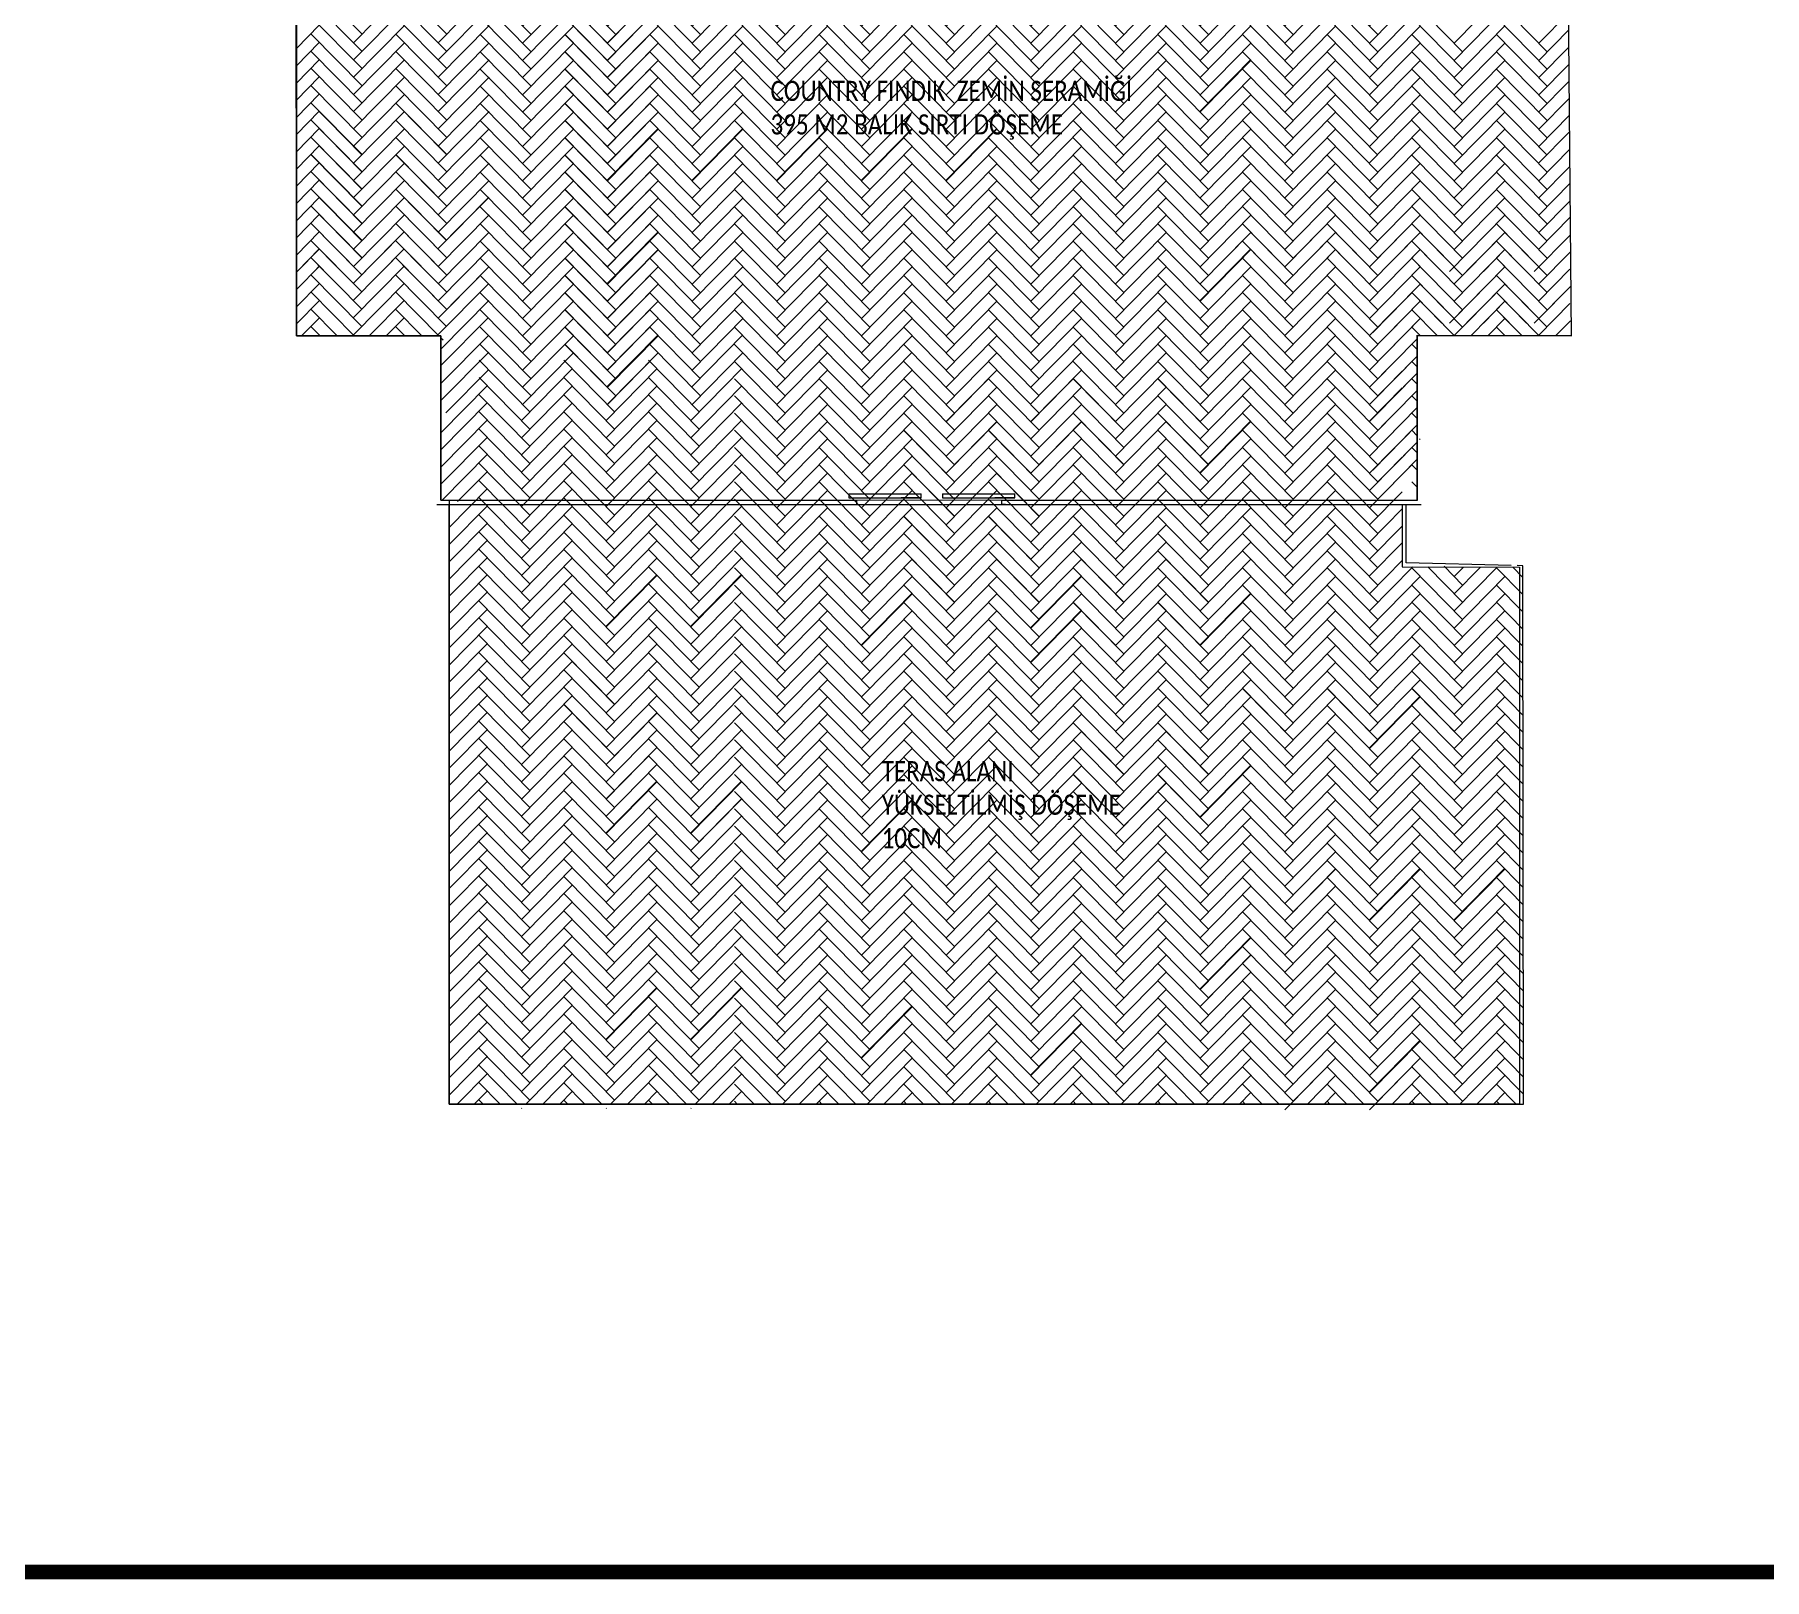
# Model space of a CAD drawing. Header units: millimetres. Extents: x -24 to 530668, y -246875 to -2983.
# Drawn here: x 259322 to 261471, y -112870 to -110950 of the extents above; entities that cross this region are included whole.
import ezdxf

# ---------------------------------------------------------------- set-up
doc = ezdxf.new("R2010")
doc.units = ezdxf.units.MM
doc.layers.get('0').update_dxf_attribs({"lineweight": 20})
for name, color, linetype, lineweight in [('aydınlatma yazı', 1, 'Continuous', 20), ('CAM', 141, 'Continuous', 0), ('doseme', 253, 'Continuous', 13), ('döşeme yazı', 7, 'Continuous', 15), ('t_cam', 132, 'Continuous', 20), ('ölçü', 251, 'Continuous', 5)]:
    doc.layers.add(name, color=color, linetype=linetype, lineweight=lineweight)
doc.styles.add('text2', font='calibri.ttf', dxfattribs={"width": 0.8})

# ---------------------------------------------------------------- blocks, each defined once
blk = doc.blocks.new('döşemeşekil')
at = {"layer": 'doseme'}
for p, q in [((0, 278), (-63.1, 342.1)), ((-10.5, 267.3), (52.6, 331.4)), ((105.2, 278), (42.1, 342.1)), ((94.7, 267.3), (157.8, 331.4)), ((0, 256.6), (-63.1, 320.7)), ((-10.5, 245.9), (52.6, 310)), ((105.2, 256.6), (42.1, 320.7)), ((94.7, 245.9), (157.8, 310)), ((0, 235.2), (-63.1, 299.3)), ((-10.5, 224.5), (52.6, 288.7)), ((105.2, 235.2), (42.1, 299.3)), ((94.7, 224.5), (157.8, 288.7)), ((0, 213.8), (-63.1, 278)), ((-10.5, 203.1), (52.6, 267.3)), ((105.2, 213.8), (42.1, 278)), ((94.7, 203.1), (157.8, 267.3)), ((0, 192.4), (-63.1, 256.6)), ((-10.5, 181.8), (52.6, 245.9)), ((105.2, 192.4), (42.1, 256.6)), ((94.7, 181.8), (157.8, 245.9)), ((0, 171.1), (-63.1, 235.2)), ((-10.5, 160.4), (52.6, 224.5)), ((105.2, 171.1), (42.1, 235.2)), ((94.7, 160.4), (157.8, 224.5)), ((0, 149.7), (-63.1, 213.8)), ((-10.5, 139), (52.6, 203.1)), ((105.2, 149.7), (42.1, 213.8)), ((94.7, 139), (157.8, 203.1)), ((0, 128.3), (-63.1, 192.4)), ((-10.5, 117.6), (52.6, 181.7)), ((105.2, 128.3), (42.1, 192.4)), ((94.7, 117.6), (157.8, 181.7)), ((0, 106.9), (-63.1, 171.1)), ((-10.5, 96.2), (52.6, 160.4)), ((105.2, 106.9), (42.1, 171.1)), ((94.7, 96.2), (157.8, 160.4)), ((0, 85.5), (-63.1, 149.7)), ((-10.5, 74.8), (52.6, 139)), ((105.2, 85.5), (42.1, 149.7)), ((94.7, 74.8), (157.8, 139)), ((0, 64.1), (-63.1, 128.3)), ((-10.5, 53.5), (52.6, 117.6)), ((105.2, 64.1), (42.1, 128.3)), ((94.7, 53.5), (157.8, 117.6)), ((0, 42.8), (-63.1, 106.9)), ((-10.5, 32.1), (52.6, 96.2)), ((105.2, 42.8), (42.1, 106.9)), ((94.7, 32.1), (157.8, 96.2)), ((0, 21.4), (-63.1, 85.5)), ((-10.5, 10.7), (52.6, 74.8)), ((104.8, 21.8), (42.1, 85.5)), ((94.3, 11.1), (157.4, 75.3)), ((0, 0), (-63.1, 64.1)), ((-10.5, -10.7), (52.6, 53.4)), ((105.2, 0), (42.1, 64.1)), ((94.7, -10.7), (157.8, 53.5))]:
    blk.add_line(p, q, dxfattribs=at)
blk = doc.blocks.new('döşeme planı')
at = {"layer": 'doseme'}
for p, q in [((1746.7, 263.2), (1683.6, 327.3)), ((1736.2, 273.9), (1799.3, 338)), ((1851.9, 263.2), (1788.8, 327.3)), ((1746.7, 241.8), (1683.6, 306)), ((1736.2, 252.5), (1799.3, 316.6)), ((1851.9, 241.8), (1788.8, 306)), ((1841.4, 273.9), (1878.1, 311.2)), ((297.5, 267.1), (326, 296.1)), ((1746.7, 220.4), (1683.6, 284.6)), ((1736.2, 231.1), (1799.3, 295.3)), ((1851.9, 220.4), (1788.8, 284.6)), ((1841.4, 252.5), (1878.3, 290)), ((297.5, 245.7), (326, 274.7)), ((297.5, 245.7), (326, 274.7)), ((1746.7, 199), (1683.6, 263.2)), ((1736.2, 209.7), (1799.3, 273.9)), ((1851.9, 199), (1788.8, 263.2)), ((1841.4, 231.1), (1878.5, 268.8)), ((297.5, 224.4), (326, 253.4)), ((1746.7, 177.7), (1683.6, 241.8)), ((1736.2, 188.4), (1799.3, 252.5)), ((1851.9, 177.7), (1788.8, 241.8)), ((1841.4, 209.7), (1878.7, 247.6)), ((297.5, 203), (326, 232)), ((1746.7, 156.3), (1683.6, 220.4)), ((1736.2, 167), (1799.3, 231.1)), ((1851.9, 156.3), (1788.8, 220.4)), ((1841.4, 188.4), (1878.9, 226.5)), ((297.5, 181.6), (326, 210.6)), ((297.5, 181.6), (326, 210.6)), ((378.6, 135.7), (315.5, 199.9)), ((483.9, 135.7), (420.7, 199.9)), ((1746.7, 134.9), (1683.6, 199)), ((1736.2, 145.6), (1799.3, 209.7)), ((1851.5, 135.3), (1788.8, 199)), ((1841.4, 167), (1879.1, 205.3)), ((297.5, 160.2), (326, 189.2)), ((378.6, 114.4), (315.5, 178.5)), ((1746.7, 113.5), (1683.6, 177.7)), ((1736.2, 124.2), (1799.3, 188.3)), ((1851.9, 113.5), (1788.8, 177.7)), ((1841.4, 145.6), (1879.3, 184.1)), ((297.5, 138.8), (326, 167.8)), ((378.6, 93), (315.5, 157.1)), ((1536.3, 92.2), (1473.1, 156.3)), ((1641.5, 92.2), (1578.4, 156.3)), ((1746.7, 92.2), (1683.6, 156.3)), ((1736.2, 102.8), (1799.3, 167)), ((1851.9, 92.2), (1788.8, 156.3)), ((1841, 124.6), (1879.5, 163.7)), ((297.5, 117.4), (326, 146.4)), ((297.5, 117.4), (326, 146.4)), ((378.6, 71.6), (315.5, 135.7)), ((483.9, 71.6), (420.7, 135.7)), ((1536.3, 70.8), (1473.1, 134.9)), ((1536.3, 70.8), (1473.1, 134.9)), ((1525.8, 81.5), (1588.9, 145.6)), ((1641.5, 70.8), (1578.4, 134.9)), ((1641.5, 70.8), (1578.4, 134.9)), ((1631, 81.5), (1694.1, 145.6)), ((1746.7, 70.8), (1683.6, 134.9)), ((1736.2, 81.5), (1799.3, 145.6)), ((1851.9, 70.8), (1788.8, 134.9)), ((1841.4, 102.8), (1879.7, 141.7)), ((297.5, 96.1), (326, 125.1)), ((378.6, 50.2), (315.5, 114.4)), ((483.9, 50.2), (420.7, 114.4)), ((1536.3, 49.4), (1473.1, 113.5)), ((1536.3, 49.4), (1473.1, 113.5)), ((1525.8, 60.1), (1588.9, 124.2)), ((1525.8, 60.1), (1588.9, 124.2)), ((1641.5, 49.4), (1578.4, 113.5)), ((1641.5, 49.4), (1578.4, 113.5)), ((1631, 60.1), (1694.1, 124.2)), ((1631, 60.1), (1694.1, 124.2)), ((1746.7, 49.4), (1683.6, 113.5)), ((1736.2, 60.1), (1799.3, 124.2)), ((1851.9, 49.4), (1788.8, 113.5)), ((1841.4, 81.5), (1879.8, 120.5)), ((297.5, 74.7), (326, 103.7)), ((378.6, 28.8), (315.5, 93)), ((483.9, 28.8), (420.7, 93)), ((1536.3, 28), (1473.1, 92.1)), ((1536.3, 28), (1473.1, 92.1)), ((1525.8, 38.7), (1588.9, 102.8)), ((1525.8, 38.7), (1588.9, 102.8)), ((1641.5, 28), (1578.4, 92.1)), ((1641.5, 28), (1578.4, 92.1)), ((1631, 38.7), (1694.1, 102.8)), ((1631, 38.7), (1694.1, 102.8)), ((1746.7, 28), (1683.6, 92.1)), ((1736.2, 38.7), (1799.3, 102.8)), ((1851.9, 28), (1788.8, 92.1)), ((1841.4, 60.1), (1880, 99.3)), ((297.5, 53.3), (326, 82.3)), ((297.5, 53.3), (326, 82.3)), ((378.6, 7.5), (315.5, 71.6)), ((378.7, 7.5), (315.5, 71.6)), ((483.9, 7.5), (420.7, 71.6)), ((484.3, 7.1), (421.2, 71.2)), ((473.3, 18.1), (536.5, 82.3)), ((1536.3, 6.6), (1473.1, 70.8)), ((1536.3, 6.6), (1473.1, 70.8)), ((1525.8, 17.3), (1588.9, 81.5)), ((1525.8, 17.3), (1588.9, 81.5)), ((1641.5, 6.6), (1578.4, 70.8)), ((1641.5, 6.6), (1578.4, 70.8)), ((1631, 17.3), (1694.1, 81.5)), ((1631, 17.3), (1694.1, 81.5)), ((1746.7, 6.6), (1683.6, 70.8)), ((1736.2, 17.3), (1799.3, 81.5)), ((1851.9, 6.6), (1788.8, 70.8)), ((1841.4, 38.7), (1880.2, 78.1)), ((297.5, 31.9), (326, 60.9)), ((374.6, -9.8), (315.5, 50.2)), ((378.7, -13.9), (315.5, 50.2)), ((479.8, -9.8), (420.7, 50.2)), ((484.3, -14.3), (421.2, 49.8)), ((473.8, -3.6), (536.9, 60.5)), ((1521.8, 0), (1473.1, 49.4)), ((1536.3, -14.8), (1473.1, 49.4)), ((1525.8, -4.1), (1588.9, 60.1)), ((1529.8, 0), (1588.9, 60.1)), ((1627, 0), (1578.4, 49.4)), ((1641.5, -14.8), (1578.4, 49.4)), ((1631, -4.1), (1694.1, 60.1)), ((1635, 0), (1694.1, 60.1)), ((1736.2, -4.1), (1683.6, 49.4)), ((1746.7, -14.8), (1683.6, 49.4)), ((1730.6, -9.8), (1799.3, 60.1)), ((1841.4, -4.1), (1788.8, 49.4)), ((1851.9, -14.8), (1788.8, 49.4)), ((1841.4, 17.9), (1880, 57.1)), ((297.5, 10.5), (326, 39.5)), ((353.5, -9.8), (315.5, 28.8)), ((378.7, -35.3), (315.5, 28.8)), ((368.1, -24.6), (431.3, 39.5)), ((382.7, -9.8), (431.3, 39.5)), ((458.8, -9.8), (420.7, 28.8)), ((484.3, -35.7), (421.2, 28.4)), ((484.3, -35.7), (421.2, 28.4)), ((473.8, -25), (536.9, 39.1)), ((1445.6, 0), (1483.7, 38.7)), ((1500.7, 0), (1473.1, 28)), ((1536.3, -36.1), (1473.1, 28)), ((1525.8, -25.4), (1588.9, 38.7)), ((1550.8, 0), (1588.9, 38.7)), ((1605.9, 0), (1578.4, 28)), ((1641.5, -36.1), (1578.4, 28)), ((1631, -25.4), (1694.1, 38.7)), ((1656, 0), (1694.1, 38.7)), ((1720.8, -9.8), (1683.6, 28)), ((1746.7, -36.1), (1683.6, 28)), ((1736.2, -25.4), (1799.3, 38.7)), ((1751.6, -9.8), (1799.3, 38.7)), ((1826, -9.8), (1788.8, 28)), ((1851.9, -36.1), (1788.8, 28)), ((1835.8, -9.8), (1880.6, 35.7)), ((297.5, -10.8), (326.1, 18.2)), ((298.5, -9.8), (326, 18.1)), ((298.5, -9.8), (326, 18.1)), ((378.7, -56.7), (315.5, 7.5)), ((332.5, -9.8), (315.5, 7.4)), ((368.1, -46), (431.3, 18.1)), ((403.8, -9.8), (431.3, 18.1)), ((483.9, -56.7), (420.7, 7.5)), ((437.7, -9.8), (420.7, 7.4)), ((481.4, -54.1), (421.2, 7)), ((484.3, -57.1), (421.2, 7)), ((473.8, -46.4), (536.9, 17.7)), ((473.8, -46.4), (536.9, 17.7)), ((1466.6, 0), (1483.7, 17.3)), ((1479.7, 0), (1473.1, 6.6)), ((1536.3, -57.5), (1473.1, 6.6)), ((1525.8, -46.8), (1588.9, 17.3)), ((1571.9, 0), (1588.9, 17.3)), ((1584.9, 0), (1578.4, 6.6)), ((1641.5, -57.5), (1578.4, 6.6)), ((1631, -46.8), (1694.1, 17.3)), ((1677.1, 0), (1694.1, 17.3)), ((1699.7, -9.8), (1683.6, 6.6)), ((1746.7, -57.5), (1683.6, 6.6)), ((1746.7, -57.5), (1683.6, 6.6)), ((1746.7, -57.5), (1683.6, 6.6)), ((1736.2, -46.8), (1799.3, 17.3)), ((1772.7, -9.8), (1799.3, 17.3)), ((1805, -9.8), (1788.8, 6.6)), ((1851.9, -57.5), (1788.8, 6.6)), ((1851.9, -57.5), (1788.8, 6.6)), ((1841.4, -25.4), (1880.2, 14)), ((297.5, -32.2), (326.1, -3.2)), ((297.5, -32.2), (326.1, -3.2)), ((378.7, -78.1), (315.5, -13.9)), ((319.6, -9.8), (326, -3.2)), ((368.1, -67.4), (431.3, -3.2)), ((483.9, -78.1), (420.7, -13.9)), ((483.9, -78.1), (421.2, -14.3)), ((424.8, -9.8), (431.3, -3.2)), ((473.8, -67.8), (536.9, -3.6)), ((487.2, -54.1), (536.9, -3.6)), ((1536.3, -78.9), (1473.1, -14.8)), ((1525.8, -68.2), (1588.9, -4.1)), ((1641.5, -78.9), (1578.4, -14.8)), ((1631, -68.2), (1694.1, -4.1)), ((1631, -68.2), (1694.1, -4.1)), ((1736.2, -68.2), (1683.6, -14.8)), ((1746.7, -78.9), (1683.6, -14.8)), ((1746.7, -78.9), (1683.6, -14.8)), ((1730.6, -73.9), (1799.3, -4.1)), ((1736.2, -68.2), (1799.3, -4.1)), ((1841.4, -68.2), (1788.8, -14.8)), ((1851.9, -78.9), (1788.8, -14.8)), ((1841.4, -46.3), (1880, -7.1)), ((297.5, -53.6), (326.1, -24.6)), ((369.3, -89.9), (315.5, -35.3)), ((368.1, -88.8), (431.3, -24.6)), ((474.5, -89.9), (420.7, -35.3)), ((474.5, -89.9), (421.2, -35.7)), ((472.2, -89.9), (536.5, -24.6)), ((1536.3, -100.3), (1473.1, -36.1)), ((1525.8, -89.6), (1588.9, -25.5)), ((1641.5, -100.3), (1578.4, -36.1)), ((1631, -89.6), (1694.1, -25.5)), ((1631, -68.2), (1671.6, -27)), ((1635, -85.5), (1694.1, -25.5)), ((1720.8, -73.9), (1683.6, -36.1)), ((1736.2, -89.6), (1683.6, -36.1)), ((1736.5, -89.9), (1683.6, -36.1)), ((1736.5, -89.9), (1683.6, -36.1)), ((1736.2, -89.6), (1799.3, -25.5)), ((1751.6, -73.9), (1799.3, -25.5)), ((1826, -73.9), (1788.8, -36.1)), ((1841.8, -89.9), (1788.8, -36.1)), ((1835.8, -73.9), (1880.6, -28.4)), ((1841.4, -68.2), (1880.2, -28.8)), ((297.5, -75), (326.1, -46)), ((348.2, -89.9), (315.5, -56.7)), ((388, -89.9), (431.3, -46)), ((453.5, -89.9), (420.7, -56.7)), ((477.1, -106.3), (536.5, -46)), ((1536.3, -121.7), (1473.1, -57.5)), ((1536.3, -121.7), (1473.1, -57.5)), ((1525.8, -111), (1588.9, -46.8)), ((1641.5, -121.7), (1578.4, -57.5)), ((1641.5, -121.7), (1578.4, -57.5)), ((1631, -111), (1694.1, -46.8)), ((1631, -89.6), (1671.6, -48.4)), ((1656, -85.5), (1694.1, -46.8)), ((1715.5, -89.9), (1683.6, -57.5)), ((1715.5, -89.9), (1683.6, -57.5)), ((1715.5, -89.9), (1683.6, -57.5)), ((1756.9, -89.9), (1799.3, -46.8)), ((1772.7, -73.9), (1799.3, -46.8)), ((1805, -73.9), (1788.8, -57.5)), ((1820.7, -89.9), (1788.8, -57.5)), ((1841.4, -89), (1880, -49.8)), ((303.9, -89.9), (326.1, -67.4)), ((303.9, -89.9), (326.1, -67.4)), ((327.2, -89.9), (315.5, -78.1)), ((409.1, -89.9), (431.3, -67.4)), ((432.4, -89.9), (420.7, -78.1)), ((477.1, -126.8), (536.1, -67)), ((1536.3, -143.1), (1473.1, -78.9)), ((1536.3, -143.1), (1473.1, -78.9)), ((1525.8, -132.4), (1588.9, -68.2)), ((1525.8, -132.4), (1588.9, -68.2)), ((1641.5, -143.1), (1578.4, -78.9)), ((1641.5, -143.1), (1578.4, -78.9)), ((1631, -132.4), (1694.1, -68.2)), ((1631, -111), (1671.6, -69.7)), ((1677.1, -85.5), (1694.1, -68.2)), ((1694.4, -89.9), (1683.6, -78.9)), ((1694.4, -89.9), (1683.6, -78.9)), ((1694.4, -89.9), (1683.6, -78.9)), ((1694.4, -89.9), (1683.6, -78.9)), ((1694.4, -89.9), (1683.6, -78.9)), ((1778, -89.9), (1799.3, -68.2)), ((1799.7, -89.9), (1788.8, -78.9)), ((1862.1, -89.9), (1880.6, -71.2)), ((324.9, -89.9), (326.1, -88.8)), ((477.1, -149.1), (536.5, -88.8)), ((479.8, -95.3), (477.1, -92.6)), ((1536.3, -164.4), (1473.1, -100.3)), ((1536.3, -164.4), (1473.1, -100.3)), ((1525.8, -153.7), (1588.9, -89.6)), ((1525.8, -153.7), (1588.9, -89.6)), ((1641.5, -164.4), (1578.4, -100.3)), ((1641.5, -164.4), (1578.4, -100.3)), ((1631, -132.4), (1671.6, -91.1)), ((1631, -132.4), (1671.6, -91.1)), ((1631, -153.7), (1690.2, -93.5)), ((1631, -153.7), (1690.2, -93.5)), ((1690.2, -107), (1683.6, -100.3)), ((1690.2, -107), (1683.6, -100.3)), ((1690.2, -107), (1683.6, -100.3)), ((1693.8, -89.9), (1694.1, -89.6)), ((1693.8, -89.9), (1694.1, -89.6)), ((1799, -89.9), (1799.3, -89.6)), ((477.1, -170.4), (536.5, -110.2)), ((587.7, -184.4), (524.6, -120.2)), ((692.9, -184.4), (629.8, -120.2)), ((1536.3, -185.8), (1473.1, -121.7)), ((1536.3, -185.8), (1473.1, -121.7)), ((1525.8, -175.1), (1588.9, -111)), ((1525.8, -175.1), (1588.9, -111)), ((1641.5, -185.8), (1578.4, -121.7)), ((1641.1, -185.4), (1578.4, -121.7)), ((1631, -153.7), (1671.6, -112.5)), ((1631, -153.7), (1671.6, -112.5)), ((1631, -175.1), (1690.2, -114.9)), ((1635, -171.1), (1690.2, -114.9)), ((1690.2, -128.4), (1683.6, -121.7)), ((1690.2, -128.4), (1683.6, -121.7)), ((483.1, -185.7), (536.5, -131.5)), ((587.7, -205.7), (524.6, -141.6)), ((577.2, -195), (640.3, -130.9)), ((692.9, -205.7), (629.8, -141.6)), ((682.4, -195), (745.5, -130.9)), ((1536.3, -207.2), (1473.1, -143.1)), ((1536.3, -207.2), (1473.1, -143.1)), ((1525.7, -196.5), (1588.9, -132.4)), ((1525.8, -196.5), (1588.9, -132.4)), ((1641.5, -207.2), (1578.4, -143.1)), ((1641.5, -207.2), (1578.4, -143.1)), ((1631, -175.1), (1671.6, -133.9)), ((1631, -175.1), (1671.6, -133.9)), ((1631, -196.5), (1690.2, -136.3)), ((1656, -171.1), (1690.2, -136.3)), ((1690.2, -149.8), (1683.6, -143.1)), ((1690.2, -149.8), (1683.6, -143.1)), ((477.1, -210.2), (535, -151.4)), ((587.7, -227.1), (524.6, -163)), ((577.2, -216.4), (640.3, -152.3)), ((692.9, -227.1), (629.8, -163)), ((682.4, -216.4), (745.5, -152.3)), ((1536.3, -228.6), (1473.1, -164.4)), ((1525.8, -217.9), (1588.9, -153.8)), ((1525.8, -217.9), (1588.9, -153.8)), ((1641.5, -228.6), (1578.4, -164.4)), ((1630.6, -196.1), (1671.6, -154.4)), ((1631, -196.5), (1671.6, -155.3)), ((1631, -217.9), (1690.2, -157.7)), ((1677.1, -171.1), (1690.2, -157.7)), ((1690.2, -171.2), (1683.6, -164.4)), ((1690.2, -171.2), (1683.6, -164.4)), ((1690.2, -171.2), (1683.6, -164.4)), ((1690.2, -171.2), (1683.6, -164.4)), ((477.1, -231.5), (535, -172.8)), ((587.7, -248.5), (524.6, -184.4)), ((577.2, -237.8), (640.3, -173.7)), ((692.9, -248.5), (629.8, -184.4)), ((682.4, -237.8), (745.5, -173.7)), ((1536.3, -250), (1473.1, -185.8)), ((1525.8, -239.3), (1588.9, -175.1)), ((1641.5, -250), (1578.4, -185.8)), ((1631, -217.9), (1671.6, -176.7)), ((1631, -217.9), (1671.6, -176.7)), ((1631, -239.3), (1690.2, -179.1)), ((1631, -239.3), (1690.2, -179.1)), ((1690.2, -192.6), (1683.6, -185.8)), ((1690.2, -192.6), (1683.6, -185.8)), ((1690.2, -192.6), (1683.6, -185.8)), ((477.1, -252.9), (535, -194.2)), ((587.7, -269.9), (524.6, -205.7)), ((577.2, -259.2), (640.3, -195.1)), ((692.9, -269.9), (629.8, -205.7)), ((682.4, -259.2), (745.5, -195.1)), ((1536.3, -271.3), (1473.1, -207.2)), ((1525.8, -260.7), (1588.9, -196.5)), ((1641.5, -271.3), (1578.4, -207.2)), ((1631, -239.3), (1671.6, -198)), ((1631, -260.7), (1690.2, -200.5)), ((1635, -256.6), (1690.2, -200.5)), ((1690.2, -214), (1683.6, -207.2)), ((1690.2, -214), (1683.6, -207.2)), ((477.1, -274.3), (535, -215.6)), ((587.7, -291.3), (524.6, -227.1)), ((577.2, -280.6), (640.3, -216.4)), ((692.9, -291.3), (629.8, -227.1)), ((682.4, -280.6), (745.5, -216.4)), ((1536.3, -292.7), (1473.1, -228.6)), ((1525.8, -282), (1588.9, -217.9)), ((1641.5, -292.7), (1578.4, -228.6)), ((1631, -260.7), (1671.6, -219.4)), ((1631, -282), (1690.2, -221.8)), ((1656, -256.6), (1690.2, -221.8)), ((1690.2, -235.3), (1683.6, -228.6)), ((1690.2, -235.3), (1683.6, -228.6)), ((1693.2, -218.8), (1694.1, -217.9)), ((1693.2, -218.8), (1694.1, -217.9)), ((478.6, -294.2), (535, -236.9)), ((587.7, -312.7), (524.6, -248.5)), ((577.2, -302), (640.3, -237.8)), ((692.9, -312.7), (629.8, -248.5)), ((682.4, -302), (745.5, -237.8)), ((1536.3, -314.1), (1473.1, -250)), ((1525.8, -303.4), (1588.9, -239.3)), ((1641.5, -314.1), (1578.4, -250)), ((1631, -282), (1671.6, -240.8)), ((1631, -303.4), (1690.2, -243.2)), ((1677.1, -256.6), (1690.2, -243.2)), ((1690.2, -256.7), (1683.6, -250)), ((1690.2, -256.7), (1683.6, -250)), ((1690.2, -256.7), (1683.6, -250)), ((497.9, -295.9), (535, -258.3)), ((587.7, -334), (524.6, -269.9)), ((577.2, -323.3), (640.3, -259.2)), ((692.9, -334), (629.8, -269.9)), ((682.4, -323.3), (745.5, -259.2)), ((1536.3, -335.5), (1473.1, -271.3)), ((1536.3, -335.5), (1473.1, -271.4)), ((1525.8, -324.8), (1588.9, -260.7)), ((1641.5, -335.5), (1578.4, -271.3)), ((1641.5, -335.5), (1578.4, -271.4)), ((1631, -303.4), (1671.6, -262.2)), ((1690.2, -278.1), (1683.6, -271.4)), ((1690.2, -278.1), (1683.6, -271.4)), ((487.5, -327.9), (535, -279.7)), ((587.7, -355.4), (524.6, -291.3)), ((577.2, -344.7), (640.3, -280.6)), ((692.9, -355.4), (629.8, -291.3)), ((682.4, -344.7), (745.5, -280.6)), ((1536.3, -356.9), (1473.1, -292.7)), ((1536.3, -356.9), (1473.1, -292.7)), ((1525.8, -346.2), (1588.9, -282)), ((1525.8, -346.2), (1588.9, -282)), ((1641.5, -356.9), (1578.4, -292.7)), ((1641.5, -356.9), (1578.4, -292.7)), ((1631, -324.8), (1671.6, -283.6)), ((1676.6, -299.9), (1676.6, -299.8)), ((1676.6, -299.9), (1676.6, -299.8)), ((487.5, -349.3), (535, -301.1)), ((587.7, -376.8), (524.6, -312.7)), ((577.2, -366.1), (640.3, -302)), ((692.9, -376.8), (629.8, -312.7)), ((682.4, -366.1), (745.5, -302)), ((1536.3, -378.3), (1473.1, -314.1)), ((1536.3, -378.3), (1473.1, -314.1)), ((1525.8, -367.6), (1588.9, -303.4)), ((1525.8, -367.6), (1588.9, -303.4)), ((1641.1, -377.8), (1578.4, -314.1)), ((1641.5, -378.3), (1578.4, -314.1)), ((1631, -346.2), (1671.6, -305)), ((1631, -346.2), (1671.6, -305)), ((487.5, -370.7), (535, -322.5)), ((487.5, -392.1), (535, -343.8)), ((587.7, -398.2), (524.6, -334)), ((577.2, -387.5), (640.3, -323.4)), ((692.9, -398.2), (629.8, -334)), ((682.4, -387.5), (745.5, -323.4)), ((1536.3, -399.6), (1473.1, -335.5)), ((1536.3, -399.6), (1473.1, -335.5)), ((1525.7, -389), (1588.9, -324.8)), ((1525.8, -389), (1588.9, -324.8)), ((1641.5, -399.6), (1578.4, -335.5)), ((1641.5, -399.6), (1578.4, -335.5)), ((1631, -367.6), (1671.5, -326.4)), ((1631, -367.6), (1671.5, -326.4)), ((487.5, -413.5), (535, -365.2)), ((587.7, -419.6), (524.6, -355.4)), ((577.2, -408.9), (640.3, -344.7)), ((692.9, -419.6), (629.8, -355.4)), ((682.4, -408.9), (745.5, -344.7)), ((1536.3, -421), (1473.1, -356.9)), ((1525.8, -410.3), (1588.9, -346.2)), ((1525.8, -410.3), (1588.9, -346.2)), ((1641.5, -421), (1578.4, -356.9)), ((1630.6, -388.5), (1671.5, -347)), ((487.5, -434.8), (535, -386.6)), ((587.7, -440.9), (524.6, -376.8)), ((587.7, -440.9), (524.6, -376.8)), ((577.2, -430.3), (640.3, -366.1)), ((692.5, -440.5), (629.8, -376.8)), ((692.9, -440.9), (629.8, -376.8)), ((682.4, -430.3), (745.5, -366.1)), ((1536.3, -442.4), (1473.1, -378.3)), ((1525.8, -431.7), (1588.9, -367.6)), ((1641.5, -442.4), (1578.4, -378.3)), ((1631, -410.3), (1671.4, -369.2)), ((1631, -410.3), (1671.4, -369.2)), ((1631, -431.7), (1684.8, -377)), ((1746.7, -442.4), (1683.6, -378.3)), ((1746.7, -442.4), (1683.6, -378.3)), ((1746.7, -421), (1703.5, -377.1)), ((1746.7, -421), (1703.5, -377.1)), ((1746.7, -399.6), (1723.8, -376.3)), ((1736.2, -410.3), (1768.8, -377.2)), ((1736.2, -389), (1747.8, -377.2)), ((1736.2, -431.7), (1789.8, -377.3)), ((1736.2, -431.7), (1789.8, -377.3)), ((1746.7, -378.3), (1745.6, -377.2)), ((1821.6, -411.5), (1788.8, -378.3)), ((1821.6, -411.5), (1788.8, -378.3)), ((1821.6, -390.2), (1808.9, -377.3)), ((1821.6, -390.2), (1808.9, -377.3)), ((488.8, -454.9), (535, -408)), ((587.7, -462.3), (524.6, -398.2)), ((587.7, -462.3), (524.6, -398.2)), ((577.2, -451.6), (640.3, -387.5)), ((577.2, -451.6), (640.3, -387.5)), ((692.9, -462.3), (629.8, -398.2)), ((692.9, -462.3), (629.8, -398.2)), ((682, -451.2), (745.1, -387.1)), ((682.4, -451.6), (745.6, -387.5)), ((1536.3, -463.8), (1473.1, -399.7)), ((1525.8, -453.1), (1588.9, -389)), ((1641.5, -463.8), (1578.4, -399.7)), ((1631, -453.1), (1694.1, -389)), ((1746.7, -463.8), (1683.6, -399.7)), ((1746.7, -463.8), (1683.6, -399.7)), ((1736.2, -453.1), (1799.3, -389)), ((1736.2, -453.1), (1799.3, -389)), ((1821.6, -432.9), (1788.8, -399.7)), ((1821.6, -432.9), (1788.8, -399.7)), ((487.5, -477.6), (535, -429.4)), ((587.7, -483.7), (524.6, -419.6)), ((577.2, -473), (640.3, -408.9)), ((577.2, -473), (640.3, -408.9)), ((692.9, -483.7), (629.8, -419.6)), ((682.4, -473), (745.5, -408.9)), ((682.4, -473), (745.5, -408.9)), ((1536.3, -485.2), (1473.1, -421)), ((1525.8, -474.5), (1588.9, -410.3)), ((1641.5, -485.2), (1578.4, -421)), ((1631, -474.5), (1694.1, -410.3)), ((1746.7, -485.2), (1683.6, -421)), ((1746.7, -485.2), (1683.6, -421)), ((1736.2, -474.5), (1799.3, -410.3)), ((1736.2, -474.5), (1799.3, -410.3)), ((1821.6, -454.3), (1788.8, -421)), ((1821.6, -454.3), (1788.8, -421)), ((487.5, -499), (535, -450.8)), ((587.7, -505.1), (524.6, -440.9)), ((577.2, -494.4), (640.3, -430.3)), ((692.9, -505.1), (629.8, -440.9)), ((682.4, -494.4), (745.5, -430.3)), ((1536.3, -506.6), (1473.1, -442.4)), ((1525.8, -495.9), (1588.9, -431.7)), ((1641.5, -506.6), (1578.4, -442.4)), ((1631, -495.9), (1694.1, -431.7)), ((1746.7, -506.6), (1683.6, -442.4)), ((1746.7, -506.6), (1683.6, -442.4)), ((1736.2, -495.9), (1799.3, -431.7)), ((1736.2, -495.9), (1799.3, -431.7)), ((1821.6, -475.7), (1788.8, -442.4)), ((1821.6, -475.7), (1788.8, -442.4)), ((487.5, -520.4), (535, -472.1)), ((587.7, -526.5), (524.6, -462.3)), ((577.2, -515.8), (640.3, -451.6)), ((692.9, -526.5), (629.8, -462.3)), ((682.4, -515.8), (745.5, -451.6)), ((1536.3, -527.9), (1473.1, -463.8)), ((1525.8, -517.2), (1588.9, -453.1)), ((1641.5, -527.9), (1578.4, -463.8)), ((1631, -517.2), (1694.1, -453.1)), ((1746.7, -527.9), (1683.6, -463.8)), ((1746.7, -527.9), (1683.6, -463.8)), ((1736.2, -517.3), (1799.3, -453.1)), ((1736.2, -517.2), (1799.3, -453.1)), ((1821.6, -497.1), (1788.8, -463.8)), ((1821.6, -497.1), (1788.8, -463.8)), ((487.5, -541.7), (535, -493.5)), ((587.7, -547.9), (524.6, -483.7)), ((577.2, -537.2), (640.3, -473)), ((692.9, -547.9), (629.8, -483.7)), ((682.4, -537.2), (745.5, -473)), ((1536.3, -549.3), (1473.1, -485.2)), ((1525.8, -538.6), (1588.9, -474.5)), ((1641.5, -549.3), (1578.4, -485.2)), ((1631, -538.6), (1694.1, -474.5)), ((1746.7, -549.3), (1683.6, -485.2)), ((1736.2, -538.6), (1799.3, -474.5)), ((1736.2, -538.6), (1799.3, -474.5)), ((1821.6, -518.5), (1788.8, -485.2)), ((487.5, -563.1), (535, -514.9)), ((587.7, -569.2), (524.6, -505.1)), ((577.2, -558.5), (640.3, -494.4)), ((577.2, -579.9), (640.3, -515.8)), ((692.9, -569.2), (629.8, -505.1)), ((682.4, -558.5), (745.5, -494.4)), ((682.4, -579.9), (745.5, -515.8)), ((1536.3, -570.7), (1473.1, -506.6)), ((1525.8, -560), (1588.9, -495.9)), ((1641.5, -570.7), (1578.4, -506.6)), ((1631, -560), (1694.1, -495.9)), ((1746.7, -570.7), (1683.6, -506.6)), ((1746.7, -570.7), (1683.6, -506.6)), ((1736.2, -560), (1799.3, -495.9)), ((1821.6, -539.8), (1788.8, -506.6)), ((1821.6, -539.8), (1788.8, -506.6)), ((487.5, -584.5), (535, -536.3)), ((587.7, -590.6), (524.6, -526.5)), ((577.2, -601.3), (640.3, -537.2)), ((692.9, -590.6), (629.8, -526.5)), ((682.4, -601.3), (745.5, -537.2)), ((1536.3, -592.1), (1473.1, -527.9)), ((1525.8, -581.4), (1588.9, -517.3)), ((1641.1, -591.7), (1578.4, -527.9)), ((1631, -581.4), (1694.1, -517.3)), ((1746.7, -592.1), (1683.6, -527.9)), ((1746.7, -592.1), (1683.6, -527.9)), ((1736.2, -581.4), (1799.3, -517.3)), ((1736.2, -581.4), (1799.3, -517.3)), ((1821.6, -561.2), (1788.8, -527.9)), ((1821.6, -561.2), (1788.8, -527.9)), ((487.5, -605.9), (535, -557.7)), ((587.7, -612), (524.6, -547.9)), ((577.2, -622.7), (640.3, -558.6)), ((692.9, -612), (629.8, -547.9)), ((682.4, -622.7), (745.5, -558.6)), ((1536.3, -613.5), (1473.1, -549.3)), ((1525.7, -602.8), (1588.9, -538.6)), ((1641.5, -613.5), (1578.4, -549.3)), ((1630.6, -602.4), (1693.7, -538.2)), ((1746.7, -613.5), (1683.6, -549.3)), ((1746.7, -613.5), (1683.6, -549.3)), ((1736.2, -602.8), (1799.3, -538.6)), ((1736.2, -602.8), (1799.3, -538.6)), ((1821.6, -582.6), (1788.8, -549.3)), ((1821.6, -582.6), (1788.8, -549.3)), ((487.5, -627.3), (535, -579.1)), ((587.7, -633.4), (524.6, -569.2)), ((577.2, -644.1), (640.3, -579.9)), ((692.9, -633.4), (629.8, -569.2)), ((682.4, -644.1), (745.5, -579.9)), ((1525.8, -624.2), (1588.9, -560)), ((1631, -624.2), (1694.1, -560)), ((1746.7, -634.9), (1683.6, -570.7)), ((1746.7, -634.9), (1683.6, -570.7)), ((1736.2, -624.2), (1799.3, -560)), ((1736.2, -624.2), (1799.3, -560)), ((1821.6, -604), (1788.8, -570.7)), ((1821.6, -604), (1788.8, -570.7)), ((487.5, -648.6), (535, -600.4)), ((587.7, -654.8), (524.6, -590.6)), ((577.2, -665.5), (640.3, -601.3)), ((692.9, -654.8), (629.8, -590.6)), ((682.4, -665.5), (745.5, -601.3)), ((1746.7, -656.2), (1683.6, -592.1)), ((1746.7, -656.2), (1683.6, -592.1)), ((1736.2, -645.5), (1799.3, -581.4)), ((1736.2, -645.5), (1799.3, -581.4)), ((1821.6, -625.4), (1788.8, -592.1)), ((1821.6, -625.4), (1788.8, -592.1)), ((487.5, -670), (535, -621.8)), ((587.7, -676.1), (524.6, -612)), ((577.2, -686.8), (640.3, -622.7)), ((692.9, -676.1), (629.8, -612)), ((682.4, -686.8), (745.5, -622.7)), ((1746.7, -677.6), (1683.6, -613.5)), ((1746.7, -677.6), (1683.6, -613.5)), ((1736.2, -666.9), (1799.3, -602.8)), ((1736.2, -666.9), (1799.3, -602.8)), ((1821.6, -646.8), (1788.8, -613.5)), ((1821.6, -646.8), (1788.8, -613.5)), ((487.5, -691.4), (535, -643.2)), ((587.7, -697.5), (524.6, -633.4)), ((587.7, -697.5), (524.6, -633.4)), ((577.2, -708.2), (640.3, -644.1)), ((577.2, -708.2), (640.3, -644.1)), ((692.5, -697.1), (629.8, -633.4)), ((692.9, -697.5), (629.8, -633.4)), ((682, -707.8), (745.1, -643.7)), ((682.4, -708.2), (745.6, -644.1)), ((1746.7, -699), (1683.6, -634.9)), ((1746.7, -699), (1683.6, -634.9)), ((1736.2, -688.3), (1799.3, -624.2)), ((1736.2, -688.3), (1799.3, -624.2)), ((1821.6, -668.1), (1788.8, -634.9)), ((1821.6, -668.1), (1788.8, -634.9)), ((487.5, -712.8), (535, -664.6)), ((587.7, -718.9), (524.6, -654.8)), ((587.7, -718.9), (524.6, -654.8)), ((577.2, -729.6), (640.3, -665.5)), ((577.2, -729.6), (640.3, -665.5)), ((692.9, -718.9), (629.8, -654.8)), ((692.9, -718.9), (629.8, -654.8)), ((682.4, -729.6), (745.6, -665.5)), ((682.4, -729.6), (745.6, -665.5)), ((1746.7, -720.4), (1683.6, -656.2)), ((1736.2, -709.7), (1799.3, -645.6)), ((1736.2, -709.7), (1799.3, -645.6)), ((1821.6, -689.5), (1788.8, -656.2)), ((487.5, -734.1), (535, -686)), ((587.7, -740.3), (524.6, -676.1)), ((577.2, -751), (640.3, -686.8)), ((692.9, -740.3), (629.8, -676.1)), ((682.4, -751), (745.6, -686.8)), ((1746.7, -741.8), (1683.6, -677.6)), ((1736.2, -731.1), (1799.3, -666.9)), ((1821.6, -710.9), (1788.8, -677.6)), ((487.6, -755.5), (535, -707.3)), ((587.7, -761.7), (524.6, -697.5)), ((577.2, -772.4), (640.3, -708.2)), ((692.9, -761.7), (629.8, -697.5)), ((682.4, -772.4), (745.6, -708.2)), ((1746.7, -763.1), (1683.6, -699)), ((1736.2, -752.5), (1799.3, -688.3)), ((1821.6, -732.3), (1788.8, -699)), ((487.6, -776.9), (535, -728.7)), ((587.7, -783.1), (524.6, -718.9)), ((577.2, -793.7), (640.3, -729.6)), ((692.9, -783.1), (629.8, -718.9)), ((682.4, -793.7), (745.6, -729.6)), ((1746.7, -784.5), (1683.6, -720.4)), ((1736.2, -773.8), (1799.3, -709.7)), ((1821.6, -753.7), (1788.8, -720.4)), ((487.6, -798.3), (535, -750.1)), ((587.7, -804.4), (524.6, -740.3)), ((577.2, -815.1), (640.3, -751)), ((692.9, -804.4), (629.8, -740.3)), ((682.4, -815.1), (745.6, -751)), ((1746.7, -805.9), (1683.6, -741.8)), ((1736.2, -795.2), (1799.3, -731.1)), ((1821.6, -775), (1788.8, -741.8)), ((487.6, -819.7), (535, -771.5)), ((587.7, -825.8), (524.6, -761.7)), ((577.2, -836.5), (640.3, -772.4)), ((692.9, -825.8), (629.8, -761.7)), ((682.4, -836.5), (745.6, -772.4)), ((1746.7, -827.3), (1683.6, -763.1)), ((1746.7, -827.3), (1683.6, -763.2)), ((1736.2, -816.6), (1799.3, -752.5)), ((1821.6, -796.4), (1788.8, -763.1)), ((1821.6, -796.4), (1788.8, -763.2)), ((487.6, -841), (535, -792.9)), ((587.7, -847.2), (524.6, -783.1)), ((577.2, -857.9), (640.3, -793.8)), ((692.9, -847.2), (629.8, -783.1)), ((682.4, -857.9), (745.6, -793.8)), ((1746.7, -848.7), (1683.6, -784.5)), ((1746.7, -848.7), (1683.6, -784.5)), ((1736.2, -838), (1799.3, -773.8)), ((1736.2, -838), (1799.3, -773.8)), ((1736.2, -859.4), (1799.3, -795.2)), ((1736.2, -859.4), (1799.3, -795.2)), ((1821.6, -817.8), (1788.8, -784.5)), ((1821.6, -817.8), (1788.8, -784.5)), ((487.6, -862.4), (535, -814.3)), ((587.7, -868.6), (524.6, -804.4)), ((577.2, -879.3), (640.3, -815.1)), ((692.9, -868.6), (629.8, -804.4)), ((682.4, -879.3), (745.6, -815.1)), ((1325.8, -870.1), (1262.7, -805.9)), ((1315.3, -880.8), (1378.4, -816.6)), ((1431.1, -870.1), (1367.9, -805.9)), ((1420.5, -880.8), (1483.7, -816.6)), ((1746.7, -870.1), (1683.6, -805.9)), ((1736.2, -880.8), (1799.3, -816.6)), ((1821.6, -839.2), (1788.8, -805.9)), ((487.6, -883.8), (535, -835.6)), ((587.7, -890), (524.6, -825.8)), ((577.2, -900.7), (640.3, -836.5)), ((692.9, -890), (629.8, -825.8)), ((682.4, -900.7), (745.6, -836.5)), ((1325.8, -891.4), (1262.7, -827.3)), ((1315.3, -902.1), (1378.4, -838)), ((1431.1, -891.4), (1367.9, -827.3)), ((1420.5, -902.1), (1483.7, -838)), ((1746.7, -891.4), (1683.6, -827.3)), ((1736.2, -902.1), (1799.3, -838)), ((1821.6, -860.6), (1788.8, -827.3)), ((487.6, -905.2), (535, -857)), ((587.7, -911.3), (524.6, -847.2)), ((577.2, -922), (640.3, -857.9)), ((692.9, -911.3), (629.8, -847.2)), ((682.4, -922), (745.6, -857.9)), ((1325.8, -912.8), (1262.7, -848.7)), ((1315.3, -923.5), (1378.4, -859.4)), ((1431.1, -912.8), (1367.9, -848.7)), ((1420.5, -923.5), (1483.7, -859.4)), ((1746.7, -912.8), (1683.6, -848.7)), ((1736.2, -923.5), (1799.3, -859.4)), ((1821.6, -882), (1788.8, -848.7)), ((487.6, -926.6), (535, -878.4)), ((587.7, -932.7), (524.6, -868.6)), ((577.2, -943.4), (640.3, -879.3)), ((692.9, -932.7), (629.8, -868.6)), ((682.4, -943.4), (745.6, -879.3)), ((1325.8, -934.2), (1262.7, -870.1)), ((1315.3, -944.9), (1378.4, -880.8)), ((1431.1, -934.2), (1367.9, -870.1)), ((1420.5, -944.9), (1483.7, -880.8)), ((1746.7, -934.2), (1683.6, -870.1)), ((1736.2, -944.9), (1799.3, -880.8)), ((1821.6, -903.3), (1788.8, -870.1)), ((487.6, -947.9), (535, -899.8)), ((587.7, -954.1), (524.6, -890)), ((587.7, -954.1), (524.6, -890)), ((577.2, -964.8), (640.3, -900.7)), ((577.2, -964.8), (640.3, -900.7)), ((692.5, -953.7), (629.8, -890)), ((693, -954.1), (629.8, -890)), ((693, -954.1), (629.8, -890)), ((682, -964.4), (745.1, -900.2)), ((682.4, -964.8), (745.6, -900.7)), ((682.4, -964.8), (745.6, -900.7)), ((798.2, -954.1), (735, -890)), ((787.7, -964.8), (850.8, -900.7)), ((1115.4, -955.6), (1052.2, -891.5)), ((1104.8, -966.3), (1168, -902.2)), ((1220.6, -955.6), (1157.4, -891.5)), ((1210.1, -966.3), (1273.2, -902.2)), ((1325.8, -955.6), (1262.7, -891.5)), ((1315.3, -966.3), (1378.4, -902.1)), ((1431.1, -955.6), (1367.9, -891.5)), ((1420.5, -966.3), (1483.7, -902.1)), ((1746.7, -955.6), (1683.6, -891.5)), ((1736.2, -966.3), (1799.3, -902.1)), ((1821.6, -924.7), (1788.8, -891.5)), ((487.6, -969.3), (535, -921.2)), ((587.7, -975.5), (524.6, -911.3)), ((587.7, -975.5), (524.6, -911.4)), ((577.2, -986.2), (640.3, -922)), ((577.2, -986.2), (640.3, -922)), ((693, -975.5), (629.8, -911.3)), ((693, -975.5), (629.8, -911.3)), ((692.9, -975.5), (629.8, -911.4)), ((682.4, -986.2), (745.6, -922)), ((682.4, -986.2), (745.6, -922)), ((682.4, -986.2), (745.6, -922)), ((798.2, -975.5), (735, -911.3)), ((787.7, -986.2), (850.8, -922)), ((904.9, -977), (841.8, -912.9)), ((894.4, -987.7), (957.5, -923.6)), ((1010.1, -977), (947, -912.9)), ((999.6, -987.7), (1062.7, -923.6)), ((1115.4, -977), (1052.2, -912.9)), ((1104.8, -987.7), (1168, -923.6)), ((1220.6, -977), (1157.5, -912.9)), ((1210.1, -987.7), (1273.2, -923.6)), ((1325.8, -977), (1262.7, -912.8)), ((1315.3, -987.7), (1378.4, -923.5)), ((1431.1, -977), (1367.9, -912.8)), ((1420.5, -987.7), (1483.7, -923.5)), ((1536.3, -977), (1473.1, -912.8)), ((1525.8, -987.7), (1588.9, -923.5)), ((1641.5, -977), (1578.4, -912.8)), ((1631, -987.7), (1694.1, -923.5)), ((1746.7, -977), (1683.6, -912.8)), ((1736.2, -987.7), (1799.3, -923.5)), ((1821.6, -946.1), (1788.8, -912.8)), ((487.6, -990.7), (535, -942.5)), ((587.7, -996.9), (524.6, -932.7)), ((577.2, -1007.6), (640.3, -943.4)), ((693, -996.9), (629.8, -932.7)), ((693, -996.9), (629.8, -932.7)), ((682.4, -1007.6), (745.6, -943.4)), ((682.4, -1007.6), (745.6, -943.4)), ((798.2, -996.9), (735, -932.7)), ((787.7, -1007.6), (850.8, -943.4)), ((904.9, -998.4), (841.8, -934.3)), ((894.4, -1009.1), (957.5, -945)), ((1010.1, -998.4), (947, -934.3)), ((999.6, -1009.1), (1062.7, -945)), ((1115.4, -998.4), (1052.2, -934.2)), ((1104.8, -1009.1), (1168, -944.9)), ((1220.6, -998.4), (1157.5, -934.2)), ((1210.1, -1009.1), (1273.2, -944.9)), ((1325.8, -998.4), (1262.7, -934.2)), ((1315.3, -1009.1), (1378.4, -944.9)), ((1431.1, -998.4), (1367.9, -934.2)), ((1420.5, -1009.1), (1483.7, -944.9)), ((1536.3, -998.4), (1473.1, -934.2)), ((1525.8, -1009.1), (1588.9, -944.9)), ((1641.5, -998.4), (1578.4, -934.2)), ((1631, -1009.1), (1694.1, -944.9)), ((1746.7, -998.4), (1683.6, -934.2)), ((1736.2, -1009.1), (1799.3, -944.9)), ((1821.6, -967.5), (1788.8, -934.2)), ((487.6, -1012.1), (535, -963.9)), ((587.7, -1018.3), (524.6, -954.1)), ((577.2, -1028.9), (640.3, -964.8)), ((693, -1018.3), (629.8, -954.1)), ((693, -1018.3), (629.8, -954.1)), ((682.4, -1028.9), (745.6, -964.8)), ((682.4, -1028.9), (745.6, -964.8)), ((798.2, -1018.3), (735, -954.1)), ((787.7, -1028.9), (850.8, -964.8)), ((904.9, -1019.8), (841.8, -955.6)), ((894.4, -1030.5), (957.5, -966.3)), ((1010.1, -1019.8), (947, -955.6)), ((999.6, -1030.5), (1062.7, -966.3)), ((1115.4, -1019.8), (1052.2, -955.6)), ((1104.8, -1030.5), (1168, -966.3)), ((1220.6, -1019.8), (1157.5, -955.6)), ((1210.1, -1030.5), (1273.2, -966.3)), ((1325.8, -1019.7), (1262.7, -955.6)), ((1315.3, -1030.4), (1378.4, -966.3)), ((1431.1, -1019.7), (1367.9, -955.6)), ((1420.5, -1030.4), (1483.7, -966.3)), ((1536.3, -1019.7), (1473.1, -955.6)), ((1525.8, -1030.4), (1588.9, -966.3)), ((1641.5, -1019.7), (1578.4, -955.6)), ((1631, -1030.4), (1694.1, -966.3)), ((1746.7, -1019.7), (1683.6, -955.6)), ((1736.2, -1030.4), (1799.3, -966.3)), ((1821.6, -988.9), (1788.8, -955.6)), ((487.6, -1033.5), (535, -985.3)), ((587.7, -1039.6), (524.6, -975.5)), ((582.7, -1044.8), (640.3, -986.2)), ((693, -1039.6), (629.8, -975.5)), ((693, -1039.6), (629.8, -975.5)), ((687.9, -1044.8), (745.6, -986.2)), ((687.9, -1044.8), (745.6, -986.2)), ((798.2, -1039.6), (735, -975.5)), ((793.1, -1044.8), (850.8, -986.2)), ((904.9, -1041.2), (841.8, -977)), ((901.4, -1044.8), (957.5, -987.7)), ((1010.1, -1041.2), (947, -977)), ((1006.6, -1044.8), (1062.7, -987.7)), ((1115.4, -1041.1), (1052.2, -977)), ((1111.8, -1044.8), (1168, -987.7)), ((1220.6, -1041.1), (1157.5, -977)), ((1217, -1044.8), (1273.2, -987.7)), ((1325.8, -1041.1), (1262.7, -977)), ((1322.3, -1044.8), (1378.4, -987.7)), ((1431.1, -1041.1), (1367.9, -977)), ((1427.5, -1044.8), (1483.7, -987.7)), ((1536.3, -1041.1), (1473.1, -977)), ((1532.7, -1044.8), (1588.9, -987.7)), ((1641.5, -1041.1), (1578.4, -977)), ((1637.9, -1044.8), (1694.1, -987.7)), ((1746.7, -1041.1), (1683.6, -977)), ((1743.2, -1044.8), (1799.3, -987.7)), ((1821.6, -1010.3), (1788.8, -977)), ((497.5, -1044.8), (535, -1006.7)), ((571.7, -1044.8), (524.6, -996.9)), ((603.7, -1044.8), (640.3, -1007.6)), ((676.9, -1044.8), (629.8, -996.9)), ((676.9, -1044.8), (629.8, -996.9)), ((709, -1044.8), (745.6, -1007.6)), ((709, -1044.8), (745.6, -1007.6)), ((782.2, -1044.8), (735, -996.9)), ((814.2, -1044.8), (850.8, -1007.6)), ((887.4, -1044.8), (841.8, -998.4)), ((922.4, -1044.8), (957.5, -1009.1)), ((992.6, -1044.8), (947, -998.4)), ((1027.6, -1044.8), (1062.7, -1009.1)), ((1097.9, -1044.8), (1052.2, -998.4)), ((1132.9, -1044.8), (1168, -1009.1)), ((1203.1, -1044.8), (1157.5, -998.4)), ((1238.1, -1044.8), (1273.2, -1009.1)), ((1308.4, -1044.8), (1262.7, -998.4)), ((1343.3, -1044.8), (1378.4, -1009.1)), ((1413.6, -1044.8), (1367.9, -998.4)), ((1448.5, -1044.8), (1483.7, -1009.1)), ((1518.8, -1044.8), (1473.1, -998.4)), ((1553.8, -1044.8), (1588.9, -1009.1)), ((1624, -1044.8), (1578.4, -998.4)), ((1659, -1044.8), (1694.1, -1009.1)), ((1729.2, -1044.8), (1683.6, -998.4)), ((1764.2, -1044.8), (1799.3, -1009.1)), ((1821.6, -1031.6), (1788.8, -998.4)), ((518.6, -1044.8), (535, -1028.1)), ((550.7, -1044.8), (524.6, -1018.3)), ((624.8, -1044.8), (640.3, -1029)), ((655.9, -1044.8), (629.8, -1018.3)), ((655.9, -1044.8), (629.8, -1018.3)), ((730, -1044.8), (745.6, -1029)), ((730, -1044.8), (745.6, -1029)), ((761.1, -1044.8), (735, -1018.3)), ((835.2, -1044.8), (850.8, -1029)), ((866.3, -1044.8), (841.8, -1019.8)), ((943.5, -1044.8), (957.5, -1030.5)), ((971.6, -1044.8), (947, -1019.8)), ((1048.7, -1044.8), (1062.7, -1030.5)), ((1076.8, -1044.8), (1052.2, -1019.8)), ((1153.9, -1044.8), (1168, -1030.5)), ((1182, -1044.8), (1157.5, -1019.8)), ((1259.1, -1044.8), (1273.2, -1030.5)), ((1287.3, -1044.8), (1262.7, -1019.7)), ((1364.4, -1044.8), (1378.4, -1030.4)), ((1392.5, -1044.8), (1367.9, -1019.7)), ((1469.6, -1044.8), (1483.7, -1030.4)), ((1497.8, -1044.8), (1473.1, -1019.7)), ((1574.8, -1044.8), (1588.9, -1030.4)), ((1603, -1044.8), (1578.4, -1019.7)), ((1680, -1044.8), (1694.1, -1030.4)), ((1708.2, -1044.8), (1683.6, -1019.7)), ((1785.2, -1044.8), (1799.3, -1030.4)), ((1813.4, -1044.8), (1788.8, -1019.7)), ((529.6, -1044.8), (524.6, -1039.6)), ((577.2, -1050.3), (577.8, -1049.8)), ((634.8, -1044.8), (629.8, -1039.6)), ((634.8, -1044.8), (629.8, -1039.6)), ((682.4, -1050.3), (683, -1049.8)), ((682.4, -1050.3), (683, -1049.8)), ((740.1, -1044.8), (735, -1039.6)), ((787.7, -1050.3), (788.2, -1049.8)), ((845.3, -1044.8), (841.8, -1041.2)), ((950.5, -1044.8), (947, -1041.2)), ((1055.8, -1044.8), (1052.2, -1041.2)), ((1161, -1044.8), (1157.5, -1041.2)), ((1266.3, -1044.8), (1262.7, -1041.1)), ((1371.5, -1044.8), (1367.9, -1041.1)), ((1476.7, -1044.8), (1473.1, -1041.1)), ((1581.9, -1044.8), (1578.4, -1041.1)), ((1687.2, -1044.8), (1683.6, -1041.1)), ((1792.4, -1044.8), (1788.8, -1041.1))]:
    blk.add_line(p, q, dxfattribs=at)
for points in [[(14, 478.1), (297.5, 478.1), (297.5, -89.9), (477.1, -89.9), (477.1, -89.9), (477.1, -294.2), (487.6, -294.2), (487.6, -1044.8), (1822.3, -1044.8), (1821.6, -375.6), (1814.5, -375.4)], [(1690.2, -294.3), (1690.2, -88.9), (1881.8, -89.9)], [(1806.9, -375.2), (1676.4, -372), (1676.6, -299.9), (1677.9, -299.3)]]:
    blk.add_lwpolyline(points, dxfattribs=at)
at = {"layer": 'ölçü', "color": 2, "elevation": 0}
blk.add_lwpolyline([(-2.5, 1321.1), (1537.5, 1320.2), (1538.9, 918.2), (2082.5, 918.2), (2082.5, 467.1), (1876.8, 467.1), (1881.7, -89.9), (1690.2, -89.9), (1690.2, -294.3), (477.1, -294.2), (477.1, -89.9), (297.5, -89.9), (297.4, 476.1), (14, 478.1), (-2.5, 1320.2)], dxfattribs=at)
at = {"layer": 'ölçü', "color": 2}
blk.add_lwpolyline([(487.3, -299.3), (1671.4, -299.3), (1671.4, -377), (1817.2, -377.3), (1817.2, -1044.8), (1670.8, -1044.8), (487.3, -1044.8)], close=True, dxfattribs=at)
for p in [(1325.8, 177.7), (1536.3, 113.5), (589.2, 92.1), (694.5, 92.1), (799.7, 92.1), (904.9, 92.1), (1010.1, 92.1), (1115.4, 92.1), (379.1, 7.1), (589.2, -36.2), (1325.8, -57.5), (589.2, -164.5), (694.5, -164.5), (904.9, -185.9), (1115.4, -185.9), (1325.8, -271.3), (692.9, -462.3), (1115.4, -463.8), (904.9, -485.2), (1325.8, -485.2), (1115.4, -506.6), (1325.8, -699), (692.9, -718.9), (904.9, -741.8), (1115.4, -741.8), (1536.3, -827.3), (1641.5, -827.3), (1325.8, -912.8), (692.9, -975.5), (904.9, -998.4), (1115.4, -1019.8), (1536.3, -1041.1)]:
    blk.add_blockref('döşemeşekil', p)
at = {"layer": 'döşeme yazı', "color": 1, "char_height": 25, "attachment_point": 1, "style": 'text2'}
for s, insert in [('COUNTRY FINDIK  ZEMİN SERAMİĞİ\\P395 M2 BALIK SIRTI DÖŞEME ', (886.7, 227.1, -130.5)), ('TERAS ALANI \\PYÜKSELTİLMİŞ DÖŞEME\\P10CM', (1024.8, -618.4, -131.1))]:
    blk.add_mtext(s, dxfattribs=dict(at, insert=insert))
blk = doc.blocks.new('KAYARK')
at = {"layer": 'CAM', "elevation": 0}
for points in [[(260279.2, -107567.6), (260279.2, -107572.6)], [(260975.8, -107567.6), (260464.2, -107567.6)]]:
    blk.add_lwpolyline(points, dxfattribs=at)
at = {"layer": 't_cam'}
for p, q in [((260279.2, -107567.6, 0), (259762.7, -107567.6, 0)), ((260975.8, -107567.6, 0), (260459.2, -107567.6, 0)), ((260464.2, -107572.6, 0), (260459.2, -107572.6, 0))]:
    blk.add_line(p, q, dxfattribs=at)
at = {"layer": 't_cam', "elevation": 0}
for points in [[(259757.7, -107572.6), (260279.2, -107572.6)], [(260269.5, -107559.5), (260269.5, -107564.5), (260359.5, -107564.5), (260334.7, -107564.5)], [(260269.5, -107559.5), (260359.5, -107559.5)], [(260359.5, -107564.5), (260359.5, -107559.5)], [(260385.8, -107559.5), (260385.8, -107564.5), (260475.8, -107564.5), (260451, -107564.5)], [(260385.8, -107559.5), (260475.8, -107559.5)], [(260464.2, -107572.6), (260980.8, -107572.6)], [(260475.8, -107564.5), (260475.8, -107559.5)]]:
    blk.add_lwpolyline(points, dxfattribs=at)
at = {"layer": 't_cam'}
blk.add_lwpolyline([(260459.2, -107567.6), (260459.2, -107572.6)], dxfattribs=at)

msp = doc.modelspace()

# ---------------------------------------------------------------- linework, layer by layer
at = {"color": 252, "const_width": 18.492, "elevation": 0}
msp.add_lwpolyline([(257078.621, -112860.912), (257078.621, -109037.472), (263229.562, -109037.472), (263229.562, -112860.912)], close=True, dxfattribs=at)

# ---------------------------------------------------------------- block references
at = {"layer": 'aydınlatma yazı', "color": 2}
msp.add_blockref('KAYARK', (63.959, -3961.505), dxfattribs=at)
at = {"layer": 'doseme'}
msp.add_blockref('döşeme planı', (259349.481, -111234.731), dxfattribs=at)

doc.saveas('drawing.dxf')
